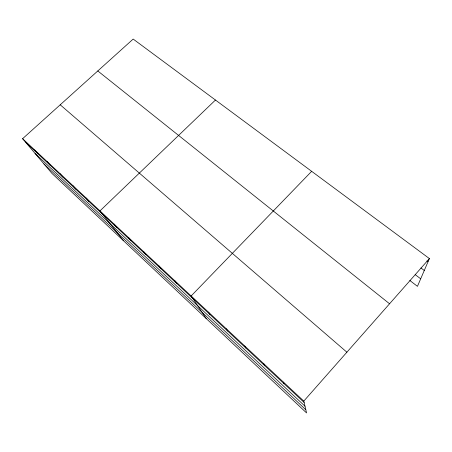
<?xml version="1.0" encoding="UTF-8"?>
<svg xmlns="http://www.w3.org/2000/svg" width="452" height="452" viewBox="0 0 452 452"><rect width="100%" height="100%" fill="white"/><g stroke="black" fill="none" stroke-linecap="round" stroke-linejoin="round"><path stroke-width="0.68" d="M22.6 138.696L303.8 401.105L306.563 412.936L52.031 173.495L22.6 138.696L133.182 39.064L429.4 258.572L417.45 286.342L409.806 280.466M303.8 401.105L429.4 258.572M311.66 171.319L191.139 295.975L206.321 318.637M215.463 100.039L99.971 210.898L123.515 240.741M426.903 260.917L428.033 261.759M420.936 267.963L424.275 270.477M415.185 274.624L420.693 278.816M97.796 70.947L389.562 303.778M60.212 104.807L346.893 352.204M25.911 142.612L304.117 402.466M35.064 153.431L304.987 406.195M43.929 163.912L305.818 409.744M34.674 149.962L37.889 153.799M47.053 161.517L50.178 165.279M59.766 173.376L62.783 177.054M72.812 185.552L75.721 189.134M86.208 198.055L88.999 201.541M114.113 224.096L116.65 227.367M128.656 237.662L131.046 240.814M143.606 251.617L145.855 254.645M158.997 265.979L161.082 268.867M174.834 280.754L176.749 283.5M208.457 312.134L209.994 314.552M226.316 328.802L227.644 331.039M244.758 346.006L245.854 348.046M263.793 363.775L264.652 365.606M283.466 382.132L284.059 383.737"/></g></svg>
